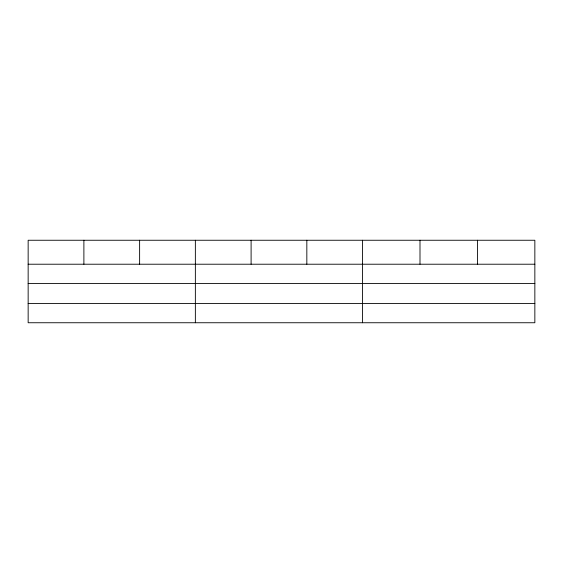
<?xml version="1.0" encoding="UTF-8"?>
<svg xmlns="http://www.w3.org/2000/svg" width="563" height="563" viewBox="0 0 563 563"><rect width="100%" height="100%" fill="white"/><g stroke="black" fill="none" stroke-linecap="round" stroke-linejoin="round"><path stroke-width="0.84" d="M534.85 283.534L534.85 240.253L28.15 240.253L28.15 322.747L534.85 322.747L534.85 283.534L28.15 283.534M28.15 264.216L534.85 264.216M28.15 303.429L534.85 303.429M477.424 240.253L477.424 264.216M419.998 240.253L419.998 264.216M362.572 240.253L362.572 322.747M306.835 240.253L306.835 264.216M251.098 240.253L251.098 264.216M195.361 240.253L195.361 322.747M139.624 240.253L139.624 264.216M83.887 240.253L83.887 264.216"/></g></svg>
